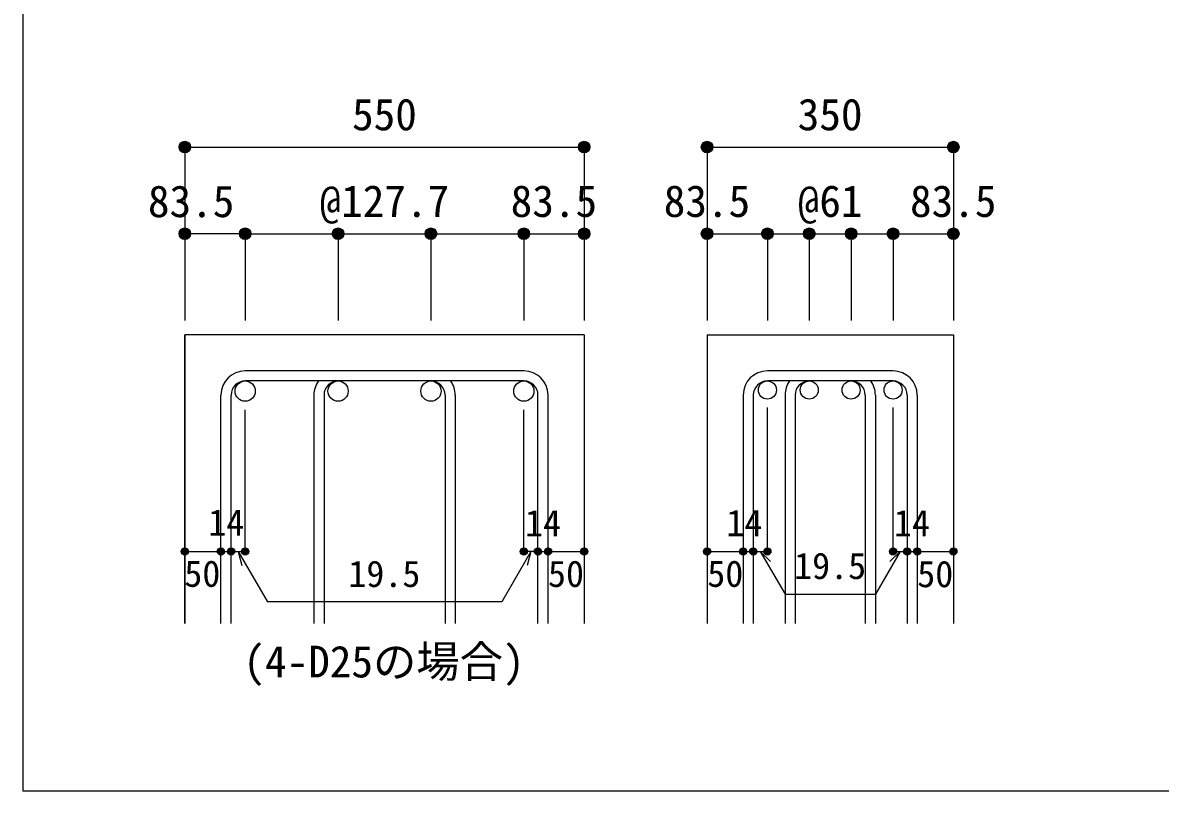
# Model space of a CAD drawing. Units: millimetres at full size, sheet at 1:20. Extents: x -3982 to 3969, y -2797 to 2801.
# Drawn here: x -3982 to -2407, y -2797 to -1733 of the extents above; entities that cross this region are included whole.
import ezdxf
from ezdxf.enums import TextEntityAlignment as Align

# ---------------------------------------------------------------- set-up
doc = ezdxf.new("R2010")
doc.units = ezdxf.units.MM
doc.header["$LTSCALE"] = 20
doc.header["$PDMODE"] = 32
doc.header["$PDSIZE"] = 10
for name, color, linetype in [('6-1_躯体線', 2, 'Continuous'), ('6-5_梁主筋', 7, 'Continuous'), ('6-6_S.T.P.', 7, 'Continuous'), ('6-7_文字', 7, 'Continuous'), ('6-D_寸法', 4, 'Continuous'), ('F-0_枠', 6, 'Continuous')]:
    doc.layers.add(name, color=color, linetype=linetype)
doc.styles.add('ＭＳ ゴシック', font='')
doc.styles.get('ＭＳ ゴシック').set_extended_font_data('MS Gothic')

msp = doc.modelspace()

# ---------------------------------------------------------------- linework, layer by layer
at = {"layer": '6-1_躯体線'}
for p, q in [((-3757.42, -2564.67), (-3757.42, -2164.67)), ((-3757.42, -2164.67), (-3757.42, -2564.67)), ((-3204.52, -2164.67), (-3757.42, -2164.67)), ((-3204.52, -2164.67), (-3204.52, -2564.67)), ((-3204.52, -2164.67), (-3204.52, -2564.67)), ((-3034.37, -2164.67), (-3034.37, -2564.67)), ((-3034.37, -2164.67), (-2693.37, -2164.67)), ((-2693.37, -2164.67), (-2693.37, -2564.67))]:
    msp.add_line(p, q, dxfattribs=at)
at = {"layer": '6-5_梁主筋', "color": 3}
for centre, radius in [((-3673.92, -2242.67), 14), ((-3545.29, -2242.67), 14), ((-3416.66, -2242.67), 14), ((-3288.02, -2242.67), 14), ((-2950.87, -2241.17), 12.5), ((-2892.87, -2241.17), 12.5), ((-2834.87, -2241.17), 12.5), ((-2776.87, -2241.17), 12.5)]:
    msp.add_circle(centre, radius, dxfattribs=at)
at = {"layer": '6-6_S.T.P.'}
for p, q in [((-3288.02, -2214.67), (-3673.92, -2214.67)), ((-2776.87, -2214.67), (-2950.87, -2214.67)), ((-3288.02, -2228.67), (-3673.92, -2228.67)), ((-2776.87, -2228.67), (-2950.87, -2228.67)), ((-3707.42, -2564.67), (-3707.42, -2248.17)), ((-3693.42, -2564.67), (-3693.42, -2248.17)), ((-3578.79, -2248.17), (-3578.79, -2564.67)), ((-3564.79, -2248.17), (-3564.79, -2564.67)), ((-3397.16, -2248.17), (-3397.16, -2564.67)), ((-3383.16, -2248.17), (-3383.16, -2564.67)), ((-3268.52, -2564.67), (-3268.52, -2248.17)), ((-3254.52, -2564.67), (-3254.52, -2248.17)), ((-2984.37, -2248.17), (-2984.37, -2564.67)), ((-2970.37, -2248.17), (-2970.37, -2564.67)), ((-2926.37, -2248.17), (-2926.37, -2564.67)), ((-2912.37, -2248.17), (-2912.37, -2564.67)), ((-2815.37, -2248.17), (-2815.37, -2564.67)), ((-2801.37, -2248.17), (-2801.37, -2564.67)), ((-2757.37, -2248.17), (-2757.37, -2564.67)), ((-2743.37, -2248.17), (-2743.37, -2564.67))]:
    msp.add_line(p, q, dxfattribs=at)
for centre, radius, start, end in [((-3673.92, -2248.17), 33.5, 90, 180), ((-3288.02, -2248.17), 33.5, 0, 90), ((-2950.87, -2248.17), 33.5, 90, 180), ((-2776.87, -2248.17), 33.5, 0, 90), ((-3673.92, -2248.17), 19.5, 90, 180), ((-3545.29, -2248.17), 33.5, 144.40235, 180), ((-3545.29, -2248.17), 19.5, 90, 180), ((-3416.66, -2248.17), 19.5, 0, 90), ((-3416.66, -2248.17), 33.5, 0, 35.59765), ((-3288.02, -2248.17), 19.5, 0, 90), ((-2950.87, -2248.17), 19.5, 90, 180), ((-2892.87, -2248.17), 33.5, 144.40235, 180), ((-2892.87, -2248.17), 19.5, 90, 180), ((-2834.87, -2248.17), 19.5, 0, 90), ((-2834.87, -2248.17), 33.5, 0, 35.59765), ((-2776.87, -2248.17), 19.5, 0, 90)]:
    msp.add_arc(centre, radius, start, end, dxfattribs=at)
at = {"layer": '6-D_寸法'}
for p, q in [((-3757.42, -1904.67), (-3757.42, -2024.67)), ((-3757.42, -1904.67), (-3757.42, -2024.67)), ((-3757.42, -1904.67), (-3204.52, -1904.67)), ((-3204.52, -1904.67), (-3204.52, -2024.67)), ((-3034.37, -1904.67), (-3034.37, -2024.67)), ((-3034.37, -1904.67), (-2693.37, -1904.67)), ((-2693.37, -1904.67), (-2693.37, -2024.67)), ((-3673.92, -2024.67), (-3757.42, -2024.67)), ((-3757.42, -2024.67), (-3757.42, -2144.67)), ((-3673.92, -2024.67), (-3673.92, -2144.67)), ((-3673.92, -2024.67), (-3673.92, -2144.67)), ((-3673.92, -2024.67), (-3545.29, -2024.67)), ((-3673.92, -2024.67), (-3673.92, -2144.67)), ((-3545.29, -2024.67), (-3545.29, -2144.67)), ((-3545.29, -2024.67), (-3416.66, -2024.67)), ((-3416.66, -2024.67), (-3416.66, -2144.67)), ((-3288.02, -2024.67), (-3288.02, -2144.67)), ((-3288.02, -2024.67), (-3288.02, -2144.67)), ((-3288.02, -2024.67), (-3204.52, -2024.67)), ((-3204.52, -2024.67), (-3204.52, -2144.67)), ((-3034.37, -2024.67), (-2950.87, -2024.67)), ((-3034.37, -2024.67), (-3034.37, -2144.67)), ((-2950.87, -2024.67), (-2950.87, -2144.67)), ((-2950.87, -2024.67), (-2863.87, -2024.67)), ((-2892.87, -2024.67), (-2892.87, -2144.67)), ((-2863.87, -2024.67), (-2776.87, -2024.67)), ((-2834.87, -2024.67), (-2834.87, -2144.67)), ((-2776.87, -2024.67), (-2776.87, -2144.67)), ((-2776.87, -2024.67), (-2693.37, -2024.67)), ((-2693.37, -2024.67), (-2693.37, -2144.67)), ((-2950.87, -2464.67), (-2950.87, -2265.34)), ((-2776.87, -2464.67), (-2776.87, -2265.34)), ((-3673.92, -2464.67), (-3673.92, -2268.58)), ((-3288.02, -2464.67), (-3288.02, -2268.58)), ((-3757.42, -2464.67), (-3707.42, -2464.67)), ((-3707.42, -2464.67), (-3693.42, -2464.67)), ((-3693.42, -2464.67), (-3673.92, -2464.67)), ((-3683.67, -2464.67), (-3643.22, -2534.73)), ((-3683.67, -2464.67), (-3678.5, -2483.99)), ((-3278.27, -2464.67), (-3318.72, -2534.73)), ((-3268.52, -2464.67), (-3288.02, -2464.67)), ((-3278.27, -2464.67), (-3283.45, -2483.99)), ((-3268.52, -2464.67), (-3254.52, -2464.67)), ((-3254.52, -2464.67), (-3204.52, -2464.67)), ((-3034.37, -2464.67), (-2984.37, -2464.67)), ((-2984.37, -2464.67), (-2950.87, -2464.67)), ((-2960.62, -2464.67), (-2946.48, -2478.81)), ((-2960.62, -2464.67), (-2926.39, -2523.95)), ((-2767.12, -2464.67), (-2801.34, -2523.95)), ((-2767.12, -2464.67), (-2781.26, -2478.81)), ((-2776.87, -2464.67), (-2693.37, -2464.67)), ((-2757.37, -2464.67), (-2743.37, -2464.67)), ((-3318.72, -2534.73), (-3643.22, -2534.73)), ((-2926.39, -2523.95), (-2801.34, -2523.95))]:
    msp.add_line(p, q, dxfattribs=at)
for points in [[(-2693.37, -1904.67), (-2693.37, -2024.67), (-2693.37, -2144.67)], [(-3416.66, -2024.67), (-3288.02, -2024.67), (-3288.02, -2144.67)]]:
    msp.add_lwpolyline(points, dxfattribs=at)
for centre, radius in [((-3757.42, -1904.67), 8), ((-3757.42, -1904.67), 7.2), ((-3757.42, -1904.67), 6.4), ((-3757.42, -1904.67), 5.6), ((-3757.42, -1904.67), 4.8), ((-3757.42, -1904.67), 4), ((-3757.42, -1904.67), 3.2), ((-3757.42, -1904.67), 2.4), ((-3757.42, -1904.67), 1.6), ((-3757.42, -1904.67), 0.8), ((-3204.52, -1904.67), 8), ((-3204.52, -1904.67), 7.2), ((-3204.52, -1904.67), 6.4), ((-3204.52, -1904.67), 5.6), ((-3204.52, -1904.67), 4.8), ((-3204.52, -1904.67), 4), ((-3204.52, -1904.67), 3.2), ((-3204.52, -1904.67), 2.4), ((-3204.52, -1904.67), 1.6), ((-3204.52, -1904.67), 0.8), ((-3034.37, -1904.67), 8), ((-3034.37, -1904.67), 7.2), ((-3034.37, -1904.67), 6.4), ((-3034.37, -1904.67), 5.6), ((-3034.37, -1904.67), 4.8), ((-3034.37, -1904.67), 4), ((-3034.37, -1904.67), 3.2), ((-3034.37, -1904.67), 2.4), ((-3034.37, -1904.67), 1.6), ((-3034.37, -1904.67), 0.8), ((-2693.37, -1904.67), 8), ((-2693.37, -1904.67), 7.2), ((-2693.37, -1904.67), 6.4), ((-2693.37, -1904.67), 5.6), ((-2693.37, -1904.67), 4.8), ((-2693.37, -1904.67), 4), ((-2693.37, -1904.67), 3.2), ((-2693.37, -1904.67), 2.4), ((-2693.37, -1904.67), 1.6), ((-2693.37, -1904.67), 0.8), ((-3757.42, -2024.67), 8), ((-3757.42, -2024.67), 7.2), ((-3757.42, -2024.67), 6.4), ((-3757.42, -2024.67), 5.6), ((-3757.42, -2024.67), 4.8), ((-3757.42, -2024.67), 4), ((-3757.42, -2024.67), 3.2), ((-3757.42, -2024.67), 2.4), ((-3757.42, -2024.67), 1.6), ((-3757.42, -2024.67), 0.8), ((-3673.92, -2024.67), 8), ((-3673.92, -2024.67), 7.2), ((-3673.92, -2024.67), 6.4), ((-3673.92, -2024.67), 5.6), ((-3673.92, -2024.67), 4.8), ((-3673.92, -2024.67), 4), ((-3673.92, -2024.67), 3.2), ((-3673.92, -2024.67), 2.4), ((-3673.92, -2024.67), 1.6), ((-3673.92, -2024.67), 0.8), ((-3545.29, -2024.67), 8), ((-3545.29, -2024.67), 7.2), ((-3545.29, -2024.67), 6.4), ((-3545.29, -2024.67), 5.6), ((-3545.29, -2024.67), 4.8), ((-3545.29, -2024.67), 4), ((-3545.29, -2024.67), 3.2), ((-3545.29, -2024.67), 2.4), ((-3545.29, -2024.67), 1.6), ((-3545.29, -2024.67), 0.8), ((-3416.66, -2024.67), 8), ((-3416.66, -2024.67), 7.2), ((-3416.66, -2024.67), 6.4), ((-3416.66, -2024.67), 5.6), ((-3416.66, -2024.67), 4.8), ((-3416.66, -2024.67), 4), ((-3416.66, -2024.67), 3.2), ((-3416.66, -2024.67), 2.4), ((-3416.66, -2024.67), 1.6), ((-3416.66, -2024.67), 0.8), ((-3288.02, -2024.67), 8), ((-3288.02, -2024.67), 7.2), ((-3288.02, -2024.67), 6.4), ((-3288.02, -2024.67), 5.6), ((-3288.02, -2024.67), 4.8), ((-3288.02, -2024.67), 4), ((-3288.02, -2024.67), 3.2), ((-3288.02, -2024.67), 2.4), ((-3288.02, -2024.67), 1.6), ((-3288.02, -2024.67), 0.8), ((-3204.52, -2024.67), 8), ((-3204.52, -2024.67), 7.2), ((-3204.52, -2024.67), 6.4), ((-3204.52, -2024.67), 5.6), ((-3204.52, -2024.67), 4.8), ((-3204.52, -2024.67), 4), ((-3204.52, -2024.67), 3.2), ((-3204.52, -2024.67), 2.4), ((-3204.52, -2024.67), 1.6), ((-3204.52, -2024.67), 0.8), ((-3034.37, -2024.67), 8), ((-3034.37, -2024.67), 7.2), ((-3034.37, -2024.67), 6.4), ((-3034.37, -2024.67), 5.6), ((-3034.37, -2024.67), 4.8), ((-3034.37, -2024.67), 4), ((-3034.37, -2024.67), 3.2), ((-3034.37, -2024.67), 2.4), ((-3034.37, -2024.67), 1.6), ((-3034.37, -2024.67), 0.8), ((-2950.87, -2024.67), 8), ((-2950.87, -2024.67), 7.2), ((-2950.87, -2024.67), 6.4), ((-2950.87, -2024.67), 5.6), ((-2950.87, -2024.67), 4.8), ((-2950.87, -2024.67), 4), ((-2950.87, -2024.67), 3.2), ((-2950.87, -2024.67), 2.4), ((-2950.87, -2024.67), 1.6), ((-2950.87, -2024.67), 0.8), ((-2892.87, -2024.67), 8), ((-2892.87, -2024.67), 7.2), ((-2892.87, -2024.67), 6.4), ((-2892.87, -2024.67), 5.6), ((-2892.87, -2024.67), 4.8), ((-2892.87, -2024.67), 4), ((-2892.87, -2024.67), 3.2), ((-2892.87, -2024.67), 2.4), ((-2892.87, -2024.67), 1.6), ((-2892.87, -2024.67), 0.8), ((-2834.87, -2024.67), 8), ((-2834.87, -2024.67), 7.2), ((-2834.87, -2024.67), 6.4), ((-2834.87, -2024.67), 5.6), ((-2834.87, -2024.67), 4.8), ((-2834.87, -2024.67), 4), ((-2834.87, -2024.67), 3.2), ((-2834.87, -2024.67), 2.4), ((-2834.87, -2024.67), 1.6), ((-2834.87, -2024.67), 0.8), ((-2776.87, -2024.67), 8), ((-2776.87, -2024.67), 7.2), ((-2776.87, -2024.67), 6.4), ((-2776.87, -2024.67), 5.6), ((-2776.87, -2024.67), 4.8), ((-2776.87, -2024.67), 4), ((-2776.87, -2024.67), 3.2), ((-2776.87, -2024.67), 2.4), ((-2776.87, -2024.67), 1.6), ((-2776.87, -2024.67), 0.8), ((-2693.37, -2024.67), 8), ((-2693.37, -2024.67), 7.2), ((-2693.37, -2024.67), 6.4), ((-2693.37, -2024.67), 5.6), ((-2693.37, -2024.67), 4.8), ((-2693.37, -2024.67), 4), ((-2693.37, -2024.67), 3.2), ((-2693.37, -2024.67), 2.4), ((-2693.37, -2024.67), 1.6), ((-2693.37, -2024.67), 0.8), ((-3757.42, -2464.67), 4), ((-3757.42, -2464.67), 3.6), ((-3757.42, -2464.67), 3.2), ((-3757.42, -2464.67), 2.8), ((-3757.42, -2464.67), 2.4), ((-3757.42, -2464.67), 2), ((-3757.42, -2464.67), 1.6), ((-3757.42, -2464.67), 1.2), ((-3757.42, -2464.67), 0.8), ((-3757.42, -2464.67), 0.4), ((-3707.42, -2464.67), 4), ((-3707.42, -2464.67), 3.6), ((-3707.42, -2464.67), 3.2), ((-3707.42, -2464.67), 2.8), ((-3707.42, -2464.67), 2.4), ((-3707.42, -2464.67), 2), ((-3707.42, -2464.67), 1.6), ((-3707.42, -2464.67), 1.2), ((-3707.42, -2464.67), 0.8), ((-3707.42, -2464.67), 0.4), ((-3693.42, -2464.67), 4), ((-3693.42, -2464.67), 3.6), ((-3693.42, -2464.67), 3.2), ((-3693.42, -2464.67), 2.8), ((-3693.42, -2464.67), 2.4), ((-3693.42, -2464.67), 2), ((-3693.42, -2464.67), 1.6), ((-3693.42, -2464.67), 1.2), ((-3693.42, -2464.67), 0.8), ((-3693.42, -2464.67), 0.4), ((-3673.92, -2464.67), 4), ((-3673.92, -2464.67), 3.6), ((-3673.92, -2464.67), 3.2), ((-3673.92, -2464.67), 2.8), ((-3673.92, -2464.67), 2.4), ((-3673.92, -2464.67), 2), ((-3673.92, -2464.67), 1.6), ((-3673.92, -2464.67), 1.2), ((-3673.92, -2464.67), 0.8), ((-3673.92, -2464.67), 0.4), ((-3288.02, -2464.67), 4), ((-3288.02, -2464.67), 3.6), ((-3288.02, -2464.67), 3.2), ((-3288.02, -2464.67), 2.8), ((-3288.02, -2464.67), 2.4), ((-3288.02, -2464.67), 2), ((-3288.02, -2464.67), 1.6), ((-3288.02, -2464.67), 1.2), ((-3288.02, -2464.67), 0.8), ((-3288.02, -2464.67), 0.4), ((-3268.52, -2464.67), 4), ((-3268.52, -2464.67), 3.6), ((-3268.52, -2464.67), 3.2), ((-3268.52, -2464.67), 2.8), ((-3268.52, -2464.67), 2.4), ((-3268.52, -2464.67), 2), ((-3268.52, -2464.67), 1.6), ((-3268.52, -2464.67), 1.2), ((-3268.52, -2464.67), 0.8), ((-3268.52, -2464.67), 0.4), ((-3254.52, -2464.67), 4), ((-3254.52, -2464.67), 3.6), ((-3254.52, -2464.67), 3.2), ((-3254.52, -2464.67), 2.8), ((-3254.52, -2464.67), 2.4), ((-3254.52, -2464.67), 2), ((-3254.52, -2464.67), 1.6), ((-3254.52, -2464.67), 1.2), ((-3254.52, -2464.67), 0.8), ((-3254.52, -2464.67), 0.4), ((-3204.52, -2464.67), 4), ((-3204.52, -2464.67), 3.6), ((-3204.52, -2464.67), 3.2), ((-3204.52, -2464.67), 2.8), ((-3204.52, -2464.67), 2.4), ((-3204.52, -2464.67), 2), ((-3204.52, -2464.67), 1.6), ((-3204.52, -2464.67), 1.2), ((-3204.52, -2464.67), 0.8), ((-3204.52, -2464.67), 0.4), ((-3034.37, -2464.67), 4), ((-3034.37, -2464.67), 3.6), ((-3034.37, -2464.67), 3.2), ((-3034.37, -2464.67), 2.8), ((-3034.37, -2464.67), 2.4), ((-3034.37, -2464.67), 2), ((-3034.37, -2464.67), 1.6), ((-3034.37, -2464.67), 1.2), ((-3034.37, -2464.67), 0.8), ((-3034.37, -2464.67), 0.4), ((-2984.37, -2464.67), 4), ((-2984.37, -2464.67), 3.6), ((-2984.37, -2464.67), 3.2), ((-2984.37, -2464.67), 2.8), ((-2984.37, -2464.67), 2.4), ((-2984.37, -2464.67), 2), ((-2984.37, -2464.67), 1.6), ((-2984.37, -2464.67), 1.2), ((-2984.37, -2464.67), 0.8), ((-2984.37, -2464.67), 0.4), ((-2970.37, -2464.67), 4), ((-2970.37, -2464.67), 3.6), ((-2970.37, -2464.67), 3.2), ((-2970.37, -2464.67), 2.8), ((-2970.37, -2464.67), 2.4), ((-2970.37, -2464.67), 2), ((-2970.37, -2464.67), 1.6), ((-2970.37, -2464.67), 1.2), ((-2970.37, -2464.67), 0.8), ((-2970.37, -2464.67), 0.4), ((-2950.87, -2464.67), 4), ((-2950.87, -2464.67), 3.6), ((-2950.87, -2464.67), 3.2), ((-2950.87, -2464.67), 2.8), ((-2950.87, -2464.67), 2.4), ((-2950.87, -2464.67), 2), ((-2950.87, -2464.67), 1.6), ((-2950.87, -2464.67), 1.2), ((-2950.87, -2464.67), 0.8), ((-2950.87, -2464.67), 0.4), ((-2776.87, -2464.67), 4), ((-2776.87, -2464.67), 3.6), ((-2776.87, -2464.67), 3.2), ((-2776.87, -2464.67), 2.8), ((-2776.87, -2464.67), 2.4), ((-2776.87, -2464.67), 2), ((-2776.87, -2464.67), 1.6), ((-2776.87, -2464.67), 1.2), ((-2776.87, -2464.67), 0.8), ((-2776.87, -2464.67), 0.4), ((-2757.37, -2464.67), 4), ((-2757.37, -2464.67), 3.6), ((-2757.37, -2464.67), 3.2), ((-2757.37, -2464.67), 2.8), ((-2757.37, -2464.67), 2.4), ((-2757.37, -2464.67), 2), ((-2757.37, -2464.67), 1.6), ((-2757.37, -2464.67), 1.2), ((-2757.37, -2464.67), 0.8), ((-2757.37, -2464.67), 0.4), ((-2743.37, -2464.67), 4), ((-2743.37, -2464.67), 3.6), ((-2743.37, -2464.67), 3.2), ((-2743.37, -2464.67), 2.8), ((-2743.37, -2464.67), 2.4), ((-2743.37, -2464.67), 2), ((-2743.37, -2464.67), 1.6), ((-2743.37, -2464.67), 1.2), ((-2743.37, -2464.67), 0.8), ((-2743.37, -2464.67), 0.4), ((-2693.37, -2464.67), 4), ((-2693.37, -2464.67), 3.6), ((-2693.37, -2464.67), 3.2), ((-2693.37, -2464.67), 2.8), ((-2693.37, -2464.67), 2.4), ((-2693.37, -2464.67), 2), ((-2693.37, -2464.67), 1.6), ((-2693.37, -2464.67), 1.2), ((-2693.37, -2464.67), 0.8), ((-2693.37, -2464.67), 0.4)]:
    msp.add_circle(centre, radius, dxfattribs=at)
at = {"layer": '6-D_寸法', "color": 7}
for p in [(-3757.42, -1904.67), (-3204.52, -1904.67), (-3034.37, -1904.67), (-2693.37, -1904.67), (-3757.42, -2024.67), (-3673.92, -2024.67), (-3673.92, -2024.67), (-3545.29, -2024.67), (-3545.29, -2024.67), (-3416.66, -2024.67), (-3288.02, -2024.67), (-3288.02, -2024.67), (-3288.02, -2024.67), (-3204.52, -2024.67), (-3034.37, -2024.67), (-2950.87, -2024.67), (-2892.87, -2024.67), (-2892.87, -2024.67), (-2834.87, -2024.67), (-2834.87, -2024.67), (-2776.87, -2024.67), (-2693.37, -2024.67), (-3757.42, -2464.67), (-3707.42, -2464.67), (-3693.42, -2464.67), (-3673.92, -2464.67), (-3673.92, -2464.67), (-3288.02, -2464.67), (-3268.52, -2464.67), (-3254.52, -2464.67), (-3204.52, -2464.67), (-3034.37, -2464.67), (-2984.37, -2464.67), (-2970.37, -2464.67), (-2950.87, -2464.67), (-2776.87, -2464.67), (-2757.37, -2464.67), (-2743.37, -2464.67), (-2693.37, -2464.67)]:
    msp.add_point(p, dxfattribs=at)
at = {"layer": 'F-0_枠'}
for p in [(-3981.92, 2800.77), (3969.4, -2796.83)]:
    msp.add_line(p, (-3981.92, -2796.83), dxfattribs=at)

# ---------------------------------------------------------------- texts
at = {"layer": '6-7_文字', "style": 'ＭＳ ゴシック'}
msp.add_text('(4-D25の場合)', height=43.99, dxfattribs=at).set_placement((-3676.5, -2652.45), align=Align.BOTTOM_LEFT)
at = {"layer": '6-D_寸法', "style": 'ＭＳ ゴシック'}
for s, height, p in [('550', 43.99, (-3525.97, -1894.67)), ('350', 43.99, (-2908.87, -1894.67)), ('83.5', 43.99, (-3808.6, -2014.93)), ('@127.7', 43.99, (-3570.97, -2014.67)), ('83.5', 43.99, (-3306.27, -2014.67)), ('83.5', 43.99, (-3094.37, -2014.67)), ('@61', 43.99, (-2908.87, -2014.67)), ('83.5', 43.99, (-2753.37, -2014.67)), ('14', 36.66, (-3725.09, -2454.01)), ('14', 36.66, (-3286.45, -2454.67)), ('14', 36.66, (-3007.68, -2454.6)), ('14', 36.66, (-2775.76, -2454.67)), ('19.5', 36.66, (-2913.87, -2513.95)), ('50', 36.66, (-3758.22, -2524.75)), ('19.5', 36.66, (-3531.12, -2524.94)), ('50', 36.66, (-3254.65, -2524.85)), ('50', 36.66, (-3034.11, -2524.77)), ('50', 36.66, (-2743.37, -2525.22))]:
    msp.add_text(s, height=height, dxfattribs=at).set_placement(p, align=Align.BOTTOM_LEFT)

doc.saveas('drawing.dxf')
